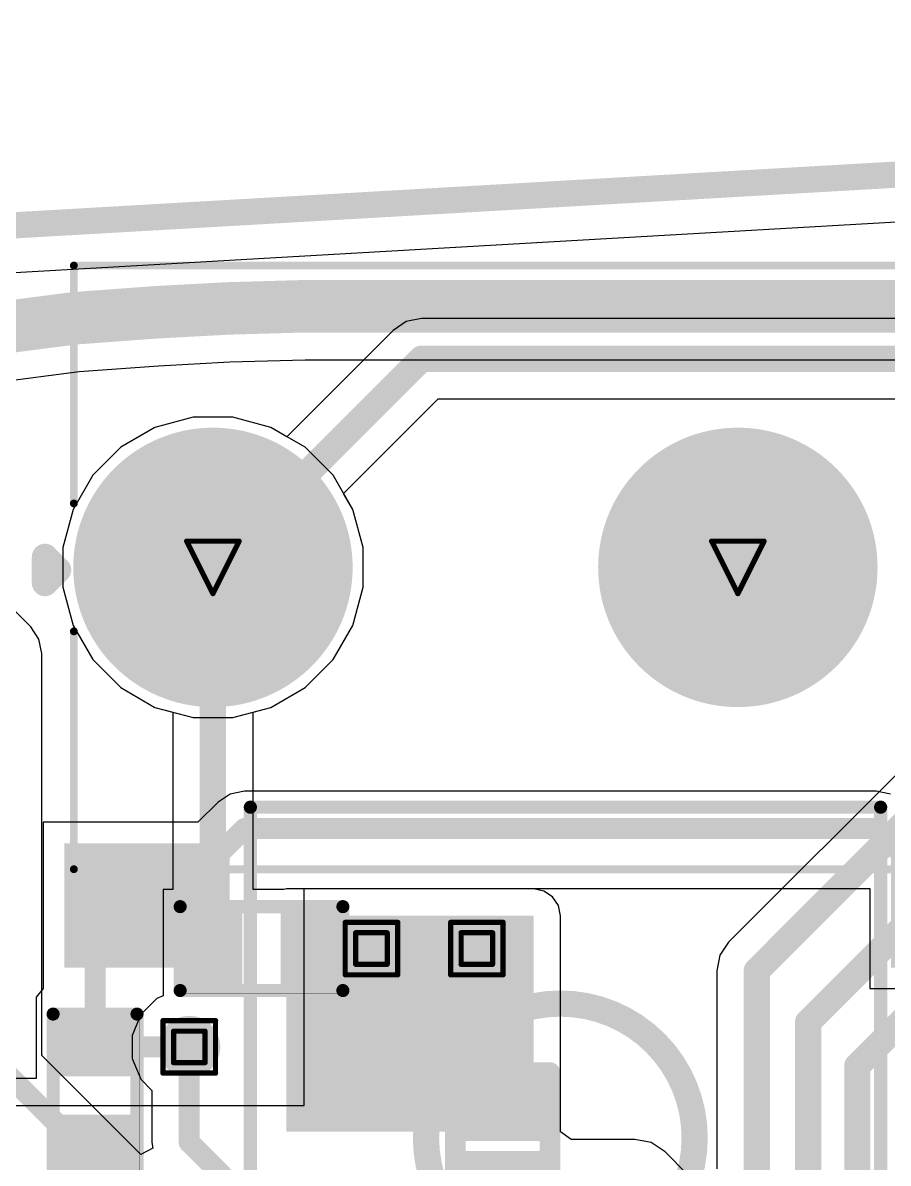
# Model space of a CAD drawing. Header units: inches. Extents: x 0 to 355, y -10 to 78.
# Drawn here: x 32.27 to 40.64, y 28.46 to 39.5 of the extents above; entities that cross this region are included whole.
import ezdxf

# ---------------------------------------------------------------- set-up
doc = ezdxf.new("R2010")
doc.units = ezdxf.units.IN
for name, color, linetype in [('Board Outline', 216, 'Continuous'), ('Bottom Layer', 5, 'Continuous'), ('Bottom Overlay', 54, 'Continuous'), ('Bottom Paste', 16, 'Continuous'), ('Bottom Solder', 6, 'Continuous'), ('Drill Drawing', 1, 'Continuous'), ('Multi-Layer', 9, 'Continuous'), ('Pad Holes', 156, 'Continuous'), ('Top Layer', 1, 'Continuous'), ('Top Overlay', 2, 'Continuous'), ('Top Paste', 8, 'Continuous'), ('Top Solder', 216, 'Continuous'), ('Via Holes', 16, 'Continuous')]:
    doc.layers.add(name, color=color, linetype=linetype)

# ---------------------------------------------------------------- blocks, each defined once
blk = doc.blocks.new('R___0402_B_1')
at = {"layer": 'Bottom Layer'}
for points in [[(-0.241, 0.317), (-0.241, -0.318), (-0.699, -0.318), (-0.699, 0.317)], [(0.698, 0.317), (0.698, -0.318), (0.241, -0.318), (0.241, 0.317)]]:
    blk.add_hatch(color=5, dxfattribs=at).paths.add_polyline_path(points)
at = {"layer": 'Bottom Paste'}
for points in [[(-0.241, 0.317), (-0.241, -0.318), (-0.699, -0.318), (-0.699, 0.317)], [(0.698, 0.317), (0.698, -0.318), (0.241, -0.318), (0.241, 0.317)]]:
    blk.add_hatch(color=16, dxfattribs=at).paths.add_polyline_path(points)
at = {"layer": 'Bottom Solder'}
for points in [[(-0.186, 0.372), (-0.186, -0.373), (-0.754, -0.373), (-0.754, 0.372)], [(0.753, 0.372), (0.753, -0.373), (0.186, -0.373), (0.186, 0.372)]]:
    blk.add_hatch(color=6, dxfattribs=at).paths.add_polyline_path(points)
at = {"layer": 'Bottom Overlay'}
for points in [[(0.787, 0.406, 0.127, 0.127, 0), (-0.787, 0.406, 0.127, 0.127, 0)], [(-0.787, -0.406, 0.127, 0.127, 0), (-0.787, 0.406, 0.127, 0.127, 0)], [(0.787, -0.406, 0.127, 0.127, 0), (0.787, 0.406, 0.127, 0.127, 0)], [(0.813, 0.432, 0.00323, 0.00323, 0), (-0.813, 0.432, 0.00323, 0.00323, 0)], [(0.787, -0.406, 0.127, 0.127, 0), (-0.787, -0.406, 0.127, 0.127, 0)]]:
    blk.add_lwpolyline(points, format="xyseb", dxfattribs=at)
for points in [[(-0.819, 0.406, 0.0635, 0.0635, 1), (-0.756, 0.406, 0.0635, 0.0635, 1)], [(-0.819, 0.406, 0.0635, 0.0635, 1), (-0.756, 0.406, 0.0635, 0.0635, 1)], [(0.756, 0.406, 0.0635, 0.0635, 1), (0.819, 0.406, 0.0635, 0.0635, 1)], [(0.756, 0.406, 0.0635, 0.0635, 1), (0.819, 0.406, 0.0635, 0.0635, 1)], [(-0.814, 0.432, 0.00161, 0.00161, 1), (-0.812, 0.432, 0.00161, 0.00161, 1)], [(0.812, 0.432, 0.00161, 0.00161, 1), (0.814, 0.432, 0.00161, 0.00161, 1)], [(-0.819, -0.406, 0.0635, 0.0635, 1), (-0.756, -0.406, 0.0635, 0.0635, 1)], [(-0.819, -0.406, 0.0635, 0.0635, 1), (-0.756, -0.406, 0.0635, 0.0635, 1)], [(0.756, -0.406, 0.0635, 0.0635, 1), (0.819, -0.406, 0.0635, 0.0635, 1)], [(0.756, -0.406, 0.0635, 0.0635, 1), (0.819, -0.406, 0.0635, 0.0635, 1)]]:
    blk.add_lwpolyline(points, format="xyseb", close=True, dxfattribs=at)
blk = doc.blocks.new('IND_0402_11')
at = {"layer": 'Top Layer'}
for points in [[(-0.55, 0.3), (-0.15, 0.3), (-0.15, -0.3), (-0.55, -0.3)], [(0.15, 0.3), (0.55, 0.3), (0.55, -0.3), (0.15, -0.3)]]:
    blk.add_hatch(color=1, dxfattribs=at).paths.add_polyline_path(points)
at = {"layer": 'Top Paste'}
for points in [[(-0.55, 0.3), (-0.15, 0.3), (-0.15, -0.3), (-0.55, -0.3)], [(0.15, 0.3), (0.55, 0.3), (0.55, -0.3), (0.15, -0.3)]]:
    blk.add_hatch(color=8, dxfattribs=at).paths.add_polyline_path(points)
at = {"layer": 'Top Solder'}
for points in [[(-0.652, 0.402), (-0.048, 0.402), (-0.048, -0.402), (-0.652, -0.402)], [(0.048, 0.402), (0.652, 0.402), (0.652, -0.402), (0.048, -0.402)]]:
    blk.add_hatch(color=216, dxfattribs=at).paths.add_polyline_path(points)
at = {"layer": 'Top Overlay'}
for points in [[(-0.711, 0.457, 0.2, 0.2, 0), (-0.305, 0.457, 0.2, 0.2, 0)], [(-0.711, 0.457, 0.2, 0.2, 0), (-0.711, -0.457, 0.2, 0.2, 0)], [(-0.305, 0.457, 0.2, 0.2, 0), (0.711, 0.457, 0.2, 0.2, 0)], [(0.711, 0.457, 0.2, 0.2, 0), (0.711, -0.457, 0.2, 0.2, 0)], [(-0.711, -0.457, 0.2, 0.2, 0), (-0.305, -0.457, 0.2, 0.2, 0)], [(-0.305, -0.457, 0.2, 0.2, 0), (0.711, -0.457, 0.2, 0.2, 0)]]:
    blk.add_lwpolyline(points, format="xyseb", dxfattribs=at)
for points in [[(-0.761, 0.457, 0.1, 0.1, 1), (-0.661, 0.457, 0.1, 0.1, 1)], [(-0.761, 0.457, 0.1, 0.1, 1), (-0.661, 0.457, 0.1, 0.1, 1)], [(-0.355, 0.457, 0.1, 0.1, 1), (-0.255, 0.457, 0.1, 0.1, 1)], [(-0.355, 0.457, 0.1, 0.1, 1), (-0.255, 0.457, 0.1, 0.1, 1)], [(0.661, 0.457, 0.1, 0.1, 1), (0.761, 0.457, 0.1, 0.1, 1)], [(0.661, 0.457, 0.1, 0.1, 1), (0.761, 0.457, 0.1, 0.1, 1)], [(-0.761, -0.457, 0.1, 0.1, 1), (-0.661, -0.457, 0.1, 0.1, 1)], [(-0.761, -0.457, 0.1, 0.1, 1), (-0.661, -0.457, 0.1, 0.1, 1)], [(-0.355, -0.457, 0.1, 0.1, 1), (-0.255, -0.457, 0.1, 0.1, 1)], [(-0.355, -0.457, 0.1, 0.1, 1), (-0.255, -0.457, 0.1, 0.1, 1)], [(0.661, -0.457, 0.1, 0.1, 1), (0.761, -0.457, 0.1, 0.1, 1)], [(0.661, -0.457, 0.1, 0.1, 1), (0.761, -0.457, 0.1, 0.1, 1)]]:
    blk.add_lwpolyline(points, format="xyseb", close=True, dxfattribs=at)
blk = doc.blocks.new('GT_TS090C_H031_L5_B_25')
at = {"layer": 'Bottom Layer'}
for points in [[(-4.75, 2.8), (-3.25, 2.8), (-3.25, 1.7), (-4.75, 1.7)], [(3.25, 2.8), (4.75, 2.8), (4.75, 1.7), (3.25, 1.7)], [(-4.75, -1.7), (-3.25, -1.7), (-3.25, -2.8), (-4.75, -2.8)], [(3.25, -1.7), (4.75, -1.7), (4.75, -2.8), (3.25, -2.8)]]:
    blk.add_hatch(color=5, dxfattribs=at).paths.add_polyline_path(points)
at = {"layer": 'Bottom Paste'}
for points in [[(-4.75, 2.8), (-3.25, 2.8), (-3.25, 1.7), (-4.75, 1.7)], [(3.25, 2.8), (4.75, 2.8), (4.75, 1.7), (3.25, 1.7)], [(-4.75, -1.7), (-3.25, -1.7), (-3.25, -2.8), (-4.75, -2.8)], [(3.25, -1.7), (4.75, -1.7), (4.75, -2.8), (3.25, -2.8)]]:
    blk.add_hatch(color=16, dxfattribs=at).paths.add_polyline_path(points)
at = {"layer": 'Bottom Solder'}
for points in [[(-4.801, 2.851), (-3.199, 2.851), (-3.199, 1.649), (-4.801, 1.649)], [(3.199, 2.851), (4.801, 2.851), (4.801, 1.649), (3.199, 1.649)], [(-4.801, -1.649), (-3.199, -1.649), (-3.199, -2.851), (-4.801, -2.851)], [(3.199, -1.649), (4.801, -1.649), (4.801, -2.851), (3.199, -2.851)]]:
    blk.add_hatch(color=6, dxfattribs=at).paths.add_polyline_path(points)
at = {"layer": 'Bottom Overlay'}
for points in [[(-3.1, 3.2, 0.127, 0.127, 0), (-3.1, -3.2, 0.127, 0.127, 0)], [(3, 3.2, 0.127, 0.127, 0), (-3.1, 3.2, 0.127, 0.127, 0)], [(3, 3.2, 0.127, 0.127, 0), (3, -3.2, 0.127, 0.127, 0)], [(3, -3.2, 0.127, 0.127, 0), (-3.1, -3.2, 0.127, 0.127, 0)]]:
    blk.add_lwpolyline(points, format="xyseb", dxfattribs=at)
for points in [[(-3.132, 3.2, 0.0635, 0.0635, 1), (-3.068, 3.2, 0.0635, 0.0635, 1)], [(-3.132, 3.2, 0.0635, 0.0635, 1), (-3.068, 3.2, 0.0635, 0.0635, 1)], [(2.968, 3.2, 0.0635, 0.0635, 1), (3.032, 3.2, 0.0635, 0.0635, 1)], [(2.968, 3.2, 0.0635, 0.0635, 1), (3.032, 3.2, 0.0635, 0.0635, 1)], [(1.3, 0, 0.254, 0.254, 1), (-1.3, 0, 0.254, 0.254, 1)], [(-1.363, 0, 0.127, 0.127, 1), (-1.236, 0, 0.127, 0.127, 1)], [(1.237, 0, 0.127, 0.127, 1), (1.364, 0, 0.127, 0.127, 1)], [(-3.132, -3.2, 0.0635, 0.0635, 1), (-3.068, -3.2, 0.0635, 0.0635, 1)], [(-3.132, -3.2, 0.0635, 0.0635, 1), (-3.068, -3.2, 0.0635, 0.0635, 1)], [(2.968, -3.2, 0.0635, 0.0635, 1), (3.032, -3.2, 0.0635, 0.0635, 1)], [(2.968, -3.2, 0.0635, 0.0635, 1), (3.032, -3.2, 0.0635, 0.0635, 1)]]:
    blk.add_lwpolyline(points, format="xyseb", close=True, dxfattribs=at)
blk = doc.blocks.new('KAILH_GM_8_0_28')
at = {"layer": 'Bottom Layer'}
h = blk.add_hatch(color=5, dxfattribs=at)
edge = h.paths.add_edge_path()
edge.add_arc((-5.08, 0), 1.25, 0, 360)
h = blk.add_hatch(color=5, dxfattribs=at)
edge = h.paths.add_edge_path()
edge.add_arc((0, 0), 1.25, 0, 360)
h = blk.add_hatch(color=5, dxfattribs=at)
edge = h.paths.add_edge_path()
edge.add_arc((5.08, 0), 1.25, 0, 360)
at = {"layer": 'Bottom Solder'}
h = blk.add_hatch(color=6, dxfattribs=at)
edge = h.paths.add_edge_path()
edge.add_arc((-5.08, 0), 1.352, 0, 360)
h = blk.add_hatch(color=6, dxfattribs=at)
edge = h.paths.add_edge_path()
edge.add_arc((0, 0), 1.352, 0, 360)
h = blk.add_hatch(color=6, dxfattribs=at)
edge = h.paths.add_edge_path()
edge.add_arc((5.08, 0), 1.352, 0, 360)
at = {"layer": 'Multi-Layer'}
h = blk.add_hatch(color=9, dxfattribs=at)
edge = h.paths.add_edge_path()
edge.add_arc((-5.08, 0), 1.25, 0, 360)
h = blk.add_hatch(color=9, dxfattribs=at)
edge = h.paths.add_edge_path()
edge.add_arc((0, 0), 1.25, 0, 360)
h = blk.add_hatch(color=9, dxfattribs=at)
edge = h.paths.add_edge_path()
edge.add_arc((5.08, 0), 1.25, 0, 360)
at = {"layer": 'Pad Holes'}
h = blk.add_hatch(color=7, dxfattribs=at)
edge = h.paths.add_edge_path()
edge.add_arc((-5.08, 0), 0.575, 0, 360)
h = blk.add_hatch(color=7, dxfattribs=at)
edge = h.paths.add_edge_path()
edge.add_arc((0, 0), 0.575, 0, 360)
h = blk.add_hatch(color=7, dxfattribs=at)
edge = h.paths.add_edge_path()
edge.add_arc((5.08, 0), 0.575, 0, 360)
at = {"layer": 'Top Layer'}
h = blk.add_hatch(color=1, dxfattribs=at)
edge = h.paths.add_edge_path()
edge.add_arc((-5.08, 0), 1.25, 0, 360)
h = blk.add_hatch(color=1, dxfattribs=at)
edge = h.paths.add_edge_path()
edge.add_arc((0, 0), 1.25, 0, 360)
h = blk.add_hatch(color=1, dxfattribs=at)
edge = h.paths.add_edge_path()
edge.add_arc((5.08, 0), 1.25, 0, 360)
at = {"layer": 'Top Solder'}
h = blk.add_hatch(color=216, dxfattribs=at)
edge = h.paths.add_edge_path()
edge.add_arc((-5.08, 0), 1.352, 0, 360)
h = blk.add_hatch(color=216, dxfattribs=at)
edge = h.paths.add_edge_path()
edge.add_arc((0, 0), 1.352, 0, 360)
h = blk.add_hatch(color=216, dxfattribs=at)
edge = h.paths.add_edge_path()
edge.add_arc((5.08, 0), 1.352, 0, 360)
at = {"layer": 'Top Overlay'}
for points in [[(-6.426, 0.619, 0.0762, 0.0762, 0), (-6.426, 2.921, 0.0762, 0.0762, 0)], [(-6.426, 2.921, 0.0762, 0.0762, 0), (6.426, 2.921, 0.0762, 0.0762, 0)], [(6.426, 0.619, 0.0762, 0.0762, 0), (6.426, 2.921, 0.0762, 0.0762, 0)], [(-6.706, 0.102, 0.254, 0.254, 0), (-6.579, -0.025, 0.254, 0.254, 0)], [(-6.706, -0.152, 0.254, 0.254, 0), (-6.706, 0.102, 0.254, 0.254, 0)], [(-6.706, -0.152, 0.254, 0.254, 0), (-6.579, -0.025, 0.254, 0.254, 0)], [(-6.426, -2.921, 0.0762, 0.0762, 0), (-6.426, -0.619, 0.0762, 0.0762, 0)], [(6.426, -2.921, 0.0762, 0.0762, 0), (6.426, -0.619, 0.0762, 0.0762, 0)], [(-6.426, -2.921, 0.0762, 0.0762, 0), (6.426, -2.921, 0.0762, 0.0762, 0)]]:
    blk.add_lwpolyline(points, format="xyseb", dxfattribs=at)
for points in [[(-6.445, 2.921, 0.0381, 0.0381, 1), (-6.407, 2.921, 0.0381, 0.0381, 1)], [(-6.445, 2.921, 0.0381, 0.0381, 1), (-6.407, 2.921, 0.0381, 0.0381, 1)], [(6.407, 2.921, 0.0381, 0.0381, 1), (6.445, 2.921, 0.0381, 0.0381, 1)], [(6.407, 2.921, 0.0381, 0.0381, 1), (6.445, 2.921, 0.0381, 0.0381, 1)], [(-6.445, 0.619, 0.0381, 0.0381, 1), (-6.407, 0.619, 0.0381, 0.0381, 1)], [(6.407, 0.619, 0.0381, 0.0381, 1), (6.445, 0.619, 0.0381, 0.0381, 1)], [(-6.769, 0.102, 0.127, 0.127, 1), (-6.642, 0.102, 0.127, 0.127, 1)], [(-6.769, 0.102, 0.127, 0.127, 1), (-6.642, 0.102, 0.127, 0.127, 1)], [(-6.642, -0.025, 0.127, 0.127, 1), (-6.515, -0.025, 0.127, 0.127, 1)], [(-6.642, -0.025, 0.127, 0.127, 1), (-6.515, -0.025, 0.127, 0.127, 1)], [(-6.769, -0.152, 0.127, 0.127, 1), (-6.642, -0.152, 0.127, 0.127, 1)], [(-6.769, -0.152, 0.127, 0.127, 1), (-6.642, -0.152, 0.127, 0.127, 1)], [(-6.445, -0.619, 0.0381, 0.0381, 1), (-6.407, -0.619, 0.0381, 0.0381, 1)], [(6.407, -0.619, 0.0381, 0.0381, 1), (6.445, -0.619, 0.0381, 0.0381, 1)], [(-6.445, -2.921, 0.0381, 0.0381, 1), (-6.407, -2.921, 0.0381, 0.0381, 1)], [(-6.445, -2.921, 0.0381, 0.0381, 1), (-6.407, -2.921, 0.0381, 0.0381, 1)], [(6.407, -2.921, 0.0381, 0.0381, 1), (6.445, -2.921, 0.0381, 0.0381, 1)], [(6.407, -2.921, 0.0381, 0.0381, 1), (6.445, -2.921, 0.0381, 0.0381, 1)]]:
    blk.add_lwpolyline(points, format="xyseb", close=True, dxfattribs=at)
blk = doc.blocks.new('R___0402_40')
at = {"layer": 'Top Layer'}
for points in [[(-0.699, -0.318), (-0.699, 0.318), (-0.241, 0.318), (-0.241, -0.318)], [(0.241, -0.318), (0.241, 0.318), (0.699, 0.318), (0.699, -0.318)]]:
    blk.add_hatch(color=1, dxfattribs=at).paths.add_polyline_path(points)
at = {"layer": 'Top Paste'}
for points in [[(-0.699, -0.318), (-0.699, 0.318), (-0.241, 0.318), (-0.241, -0.318)], [(0.241, -0.318), (0.241, 0.318), (0.699, 0.318), (0.699, -0.318)]]:
    blk.add_hatch(color=8, dxfattribs=at).paths.add_polyline_path(points)
at = {"layer": 'Top Solder'}
for points in [[(-0.754, -0.373), (-0.754, 0.373), (-0.186, 0.373), (-0.186, -0.373)], [(0.186, -0.373), (0.186, 0.373), (0.754, 0.373), (0.754, -0.373)]]:
    blk.add_hatch(color=216, dxfattribs=at).paths.add_polyline_path(points)
at = {"layer": 'Top Overlay'}
for points in [[(-0.787, 0.406, 0.127, 0.127, 0), (0.787, 0.406, 0.127, 0.127, 0)], [(-0.787, -0.406, 0.127, 0.127, 0), (-0.787, 0.406, 0.127, 0.127, 0)], [(0.787, -0.406, 0.127, 0.127, 0), (0.787, 0.406, 0.127, 0.127, 0)], [(-0.787, -0.406, 0.127, 0.127, 0), (0.787, -0.406, 0.127, 0.127, 0)], [(-0.813, -0.432, 0.00323, 0.00323, 0), (0.813, -0.432, 0.00323, 0.00323, 0)]]:
    blk.add_lwpolyline(points, format="xyseb", dxfattribs=at)
for points in [[(-0.819, 0.406, 0.0635, 0.0635, 1), (-0.756, 0.406, 0.0635, 0.0635, 1)], [(-0.819, 0.406, 0.0635, 0.0635, 1), (-0.756, 0.406, 0.0635, 0.0635, 1)], [(0.756, 0.406, 0.0635, 0.0635, 1), (0.819, 0.406, 0.0635, 0.0635, 1)], [(0.756, 0.406, 0.0635, 0.0635, 1), (0.819, 0.406, 0.0635, 0.0635, 1)], [(-0.819, -0.406, 0.0635, 0.0635, 1), (-0.756, -0.406, 0.0635, 0.0635, 1)], [(-0.819, -0.406, 0.0635, 0.0635, 1), (-0.756, -0.406, 0.0635, 0.0635, 1)], [(-0.814, -0.432, 0.00161, 0.00161, 1), (-0.812, -0.432, 0.00161, 0.00161, 1)], [(0.756, -0.406, 0.0635, 0.0635, 1), (0.819, -0.406, 0.0635, 0.0635, 1)], [(0.756, -0.406, 0.0635, 0.0635, 1), (0.819, -0.406, 0.0635, 0.0635, 1)], [(0.812, -0.432, 0.00161, 0.00161, 1), (0.814, -0.432, 0.00161, 0.00161, 1)]]:
    blk.add_lwpolyline(points, format="xyseb", close=True, dxfattribs=at)

msp = doc.modelspace()

# ---------------------------------------------------------------- hatches: boundary and pattern name
at = {"layer": 'Bottom Layer'}
h = msp.add_hatch(color=5, dxfattribs=at)
edge = h.paths.add_edge_path()
edge.add_arc((35.643, 30.538), 0.3, 0, 360)
h = msp.add_hatch(color=5, dxfattribs=at)
edge = h.paths.add_edge_path()
edge.add_arc((36.663, 30.538), 0.3, 0, 360)
h = msp.add_hatch(color=5, dxfattribs=at)
edge = h.paths.add_edge_path()
edge.add_arc((33.88, 29.587), 0.3, 0, 360)
at = {"layer": 'Top Layer'}
for points in [[(34.82, 28.765), (37.213, 28.765), (37.213, 30.856), (34.82, 30.856)], [(36.613, 28.777), (37.213, 28.777), (37.213, 30.856), (36.613, 30.856)]]:
    msp.add_hatch(color=1, dxfattribs=at).paths.add_polyline_path(points)
h = msp.add_hatch(color=1, dxfattribs=at)
edge = h.paths.add_edge_path()
edge.add_arc((35.643, 30.538), 0.3, 0, 360)
h = msp.add_hatch(color=1, dxfattribs=at)
edge = h.paths.add_edge_path()
edge.add_arc((36.663, 30.538), 0.3, 0, 360)
h = msp.add_hatch(color=1, dxfattribs=at)
edge = h.paths.add_edge_path()
edge.add_arc((33.88, 29.587), 0.3, 0, 360)
at = {"layer": 'Via Holes'}
h = msp.add_hatch(color=7, dxfattribs=at)
edge = h.paths.add_edge_path()
edge.add_arc((35.643, 30.538), 0.15, 0, 360)
h = msp.add_hatch(color=7, dxfattribs=at)
edge = h.paths.add_edge_path()
edge.add_arc((36.663, 30.538), 0.15, 0, 360)
h = msp.add_hatch(color=7, dxfattribs=at)
edge = h.paths.add_edge_path()
edge.add_arc((33.88, 29.587), 0.15, 0, 360)

# ---------------------------------------------------------------- linework, layer by layer
at = {"layer": 'Board Outline'}
msp.add_lwpolyline([(0, 35.687, 0.254, 0.254, 0), (64.072, 39.37, 0.254, 0.254, 0)], format="xyseb", dxfattribs=at)
at = {"layer": 'Bottom Layer'}
for p, q in [((33.582, 36.178), (34.273, 36.215)), ((34.273, 36.215), (35, 36.236)), ((35, 36.236), (42.172, 36.236)), ((26.301, 35.276), (32.815, 36.122)), ((32.815, 36.122), (33.582, 36.178)), ((33.917, 35.68), (33.548, 35.581)), ((34.3, 35.68), (33.917, 35.68)), ((34.67, 35.581), (34.3, 35.68)), ((33.548, 35.581), (33.216, 35.389)), ((35.001, 35.389), (34.67, 35.581)), ((33.216, 35.389), (32.946, 35.119)), ((35.272, 35.119), (35.001, 35.389)), ((32.946, 35.119), (32.755, 34.787)), ((35.463, 34.787), (35.272, 35.119)), ((32.755, 34.787), (32.656, 34.418)), ((35.562, 34.418), (35.463, 34.787)), ((32.656, 34.418), (32.656, 34.035)), ((35.562, 34.035), (35.562, 34.418)), ((32.656, 34.035), (32.755, 33.666)), ((35.463, 33.666), (35.562, 34.035)), ((32.755, 33.666), (32.946, 33.334)), ((35.272, 33.334), (35.463, 33.666)), ((32.946, 33.334), (33.216, 33.064)), ((35.001, 33.064), (35.272, 33.334)), ((33.216, 33.064), (33.548, 32.872)), ((34.67, 32.872), (35.001, 33.064)), ((33.548, 32.872), (33.917, 32.773)), ((34.3, 32.773), (34.67, 32.872)), ((33.917, 32.773), (34.3, 32.773)), ((34.275, 32.034), (34.158, 31.956)), ((34.414, 32.062), (34.275, 32.034)), ((40.528, 32.062), (34.414, 32.062)), ((34.414, 32.062), (34.414, 32.062)), ((40.667, 32.034), (40.528, 32.062)), ((40.528, 32.062), (40.528, 32.062)), ((34.158, 31.956), (33.962, 31.76)), ((34.158, 31.956), (34.158, 31.956)), ((33.962, 31.76), (32.467, 31.76)), ((32.467, 31.76), (32.467, 30.152)), ((34.993, 29.021), (34.993, 31.118)), ((34.993, 31.118), (40.467, 31.118)), ((40.467, 31.118), (40.467, 30.152)), ((32.467, 30.152), (32.397, 30.069)), ((40.467, 30.152), (42.475, 30.152)), ((32.397, 30.069), (32.397, 30.069)), ((32.397, 30.069), (32.397, 29.28)), ((32.397, 29.28), (25.468, 29.28)), ((25.21, 29.021), (34.993, 29.021))]:
    msp.add_line(p, q, dxfattribs=at)
for points in [[(33.549, 36.695, 0.508, 0.508, 0), (34.252, 36.733, 0.508, 0.508, 0)], [(34.252, 36.733, 0.508, 0.508, 0), (34.993, 36.754, 0.508, 0.508, 0)], [(34.993, 36.754, 0.508, 0.508, 0), (71.427, 36.754, 0.508, 0.508, 0)], [(25.643, 35.713, 0.508, 0.508, 0), (32.763, 36.637, 0.508, 0.508, 0)], [(32.763, 36.637, 0.508, 0.508, 0), (33.549, 36.695, 0.508, 0.508, 0)], [(33.671, 30.956, 0.203, 0.203, 0), (34.414, 31.699, 0.203, 0.203, 0)], [(34.414, 31.699, 0.203, 0.203, 0), (40.528, 31.699, 0.203, 0.203, 0)], [(40.528, 31.699, 0.203, 0.203, 0), (41.271, 30.956, 0.203, 0.203, 0)], [(32.968, 30.508, 0.203, 0.203, 0), (33.416, 30.956, 0.203, 0.203, 0)], [(33.416, 30.956, 0.203, 0.203, 0), (33.471, 30.956, 0.203, 0.203, 0)], [(33.471, 30.956, 0.203, 0.203, 0), (33.671, 30.956, 0.203, 0.203, 0)], [(32.968, 29.587, 0.203, 0.203, 0), (32.968, 30.508, 0.203, 0.203, 0)], [(32.968, 29.587, 0.203, 0.203, 0), (33.88, 29.587, 0.203, 0.203, 0)]]:
    msp.add_lwpolyline(points, format="xyseb", dxfattribs=at)
for points in [[(34.125, 36.733, 0.254, 0.254, 1), (34.379, 36.733, 0.254, 0.254, 1)], [(34.125, 36.733, 0.254, 0.254, 1), (34.379, 36.733, 0.254, 0.254, 1)], [(34.866, 36.754, 0.254, 0.254, 1), (35.12, 36.754, 0.254, 0.254, 1)], [(34.866, 36.754, 0.254, 0.254, 1), (35.12, 36.754, 0.254, 0.254, 1)], [(32.636, 36.637, 0.254, 0.254, 1), (32.89, 36.637, 0.254, 0.254, 1)], [(32.636, 36.637, 0.254, 0.254, 1), (32.89, 36.637, 0.254, 0.254, 1)], [(33.422, 36.695, 0.254, 0.254, 1), (33.676, 36.695, 0.254, 0.254, 1)], [(33.422, 36.695, 0.254, 0.254, 1), (33.676, 36.695, 0.254, 0.254, 1)], [(34.363, 31.699, 0.102, 0.102, 1), (34.465, 31.699, 0.102, 0.102, 1)], [(34.363, 31.699, 0.102, 0.102, 1), (34.465, 31.699, 0.102, 0.102, 1)], [(40.477, 31.699, 0.102, 0.102, 1), (40.579, 31.699, 0.102, 0.102, 1)], [(40.477, 31.699, 0.102, 0.102, 1), (40.579, 31.699, 0.102, 0.102, 1)], [(33.366, 30.956, 0.102, 0.102, 1), (33.467, 30.956, 0.102, 0.102, 1)], [(33.366, 30.956, 0.102, 0.102, 1), (33.467, 30.956, 0.102, 0.102, 1)], [(33.42, 30.956, 0.102, 0.102, 1), (33.522, 30.956, 0.102, 0.102, 1)], [(33.42, 30.956, 0.102, 0.102, 1), (33.522, 30.956, 0.102, 0.102, 1)], [(33.62, 30.956, 0.102, 0.102, 1), (33.722, 30.956, 0.102, 0.102, 1)], [(33.62, 30.956, 0.102, 0.102, 1), (33.722, 30.956, 0.102, 0.102, 1)], [(32.917, 30.508, 0.102, 0.102, 1), (33.019, 30.508, 0.102, 0.102, 1)], [(32.917, 30.508, 0.102, 0.102, 1), (33.019, 30.508, 0.102, 0.102, 1)], [(32.917, 29.587, 0.102, 0.102, 1), (33.019, 29.587, 0.102, 0.102, 1)], [(32.917, 29.587, 0.102, 0.102, 1), (33.019, 29.587, 0.102, 0.102, 1)], [(33.829, 29.587, 0.102, 0.102, 1), (33.931, 29.587, 0.102, 0.102, 1)]]:
    msp.add_lwpolyline(points, format="xyseb", close=True, dxfattribs=at)
at = {"layer": 'Drill Drawing'}
for points in [[(33.855, 34.481, 0.0508, 0.0508, 0), (34.363, 34.481, 0.0508, 0.0508, 0)], [(33.855, 34.481, 0.0508, 0.0508, 0), (34.109, 33.973, 0.0508, 0.0508, 0)], [(34.109, 33.973, 0.0508, 0.0508, 0), (34.363, 34.481, 0.0508, 0.0508, 0)], [(38.935, 34.481, 0.0508, 0.0508, 0), (39.443, 34.481, 0.0508, 0.0508, 0)], [(38.935, 34.481, 0.0508, 0.0508, 0), (39.189, 33.973, 0.0508, 0.0508, 0)], [(39.189, 33.973, 0.0508, 0.0508, 0), (39.443, 34.481, 0.0508, 0.0508, 0)], [(35.389, 30.792, 0.0508, 0.0508, 0), (35.897, 30.792, 0.0508, 0.0508, 0)], [(35.389, 30.284, 0.0508, 0.0508, 0), (35.389, 30.792, 0.0508, 0.0508, 0)], [(35.897, 30.284, 0.0508, 0.0508, 0), (35.897, 30.792, 0.0508, 0.0508, 0)], [(36.409, 30.792, 0.0508, 0.0508, 0), (36.917, 30.792, 0.0508, 0.0508, 0)], [(36.409, 30.284, 0.0508, 0.0508, 0), (36.409, 30.792, 0.0508, 0.0508, 0)], [(36.917, 30.284, 0.0508, 0.0508, 0), (36.917, 30.792, 0.0508, 0.0508, 0)], [(35.491, 30.691, 0.0508, 0.0508, 0), (35.796, 30.691, 0.0508, 0.0508, 0)], [(35.491, 30.386, 0.0508, 0.0508, 0), (35.491, 30.691, 0.0508, 0.0508, 0)], [(35.796, 30.386, 0.0508, 0.0508, 0), (35.796, 30.691, 0.0508, 0.0508, 0)], [(36.511, 30.691, 0.0508, 0.0508, 0), (36.816, 30.691, 0.0508, 0.0508, 0)], [(36.511, 30.386, 0.0508, 0.0508, 0), (36.511, 30.691, 0.0508, 0.0508, 0)], [(36.816, 30.386, 0.0508, 0.0508, 0), (36.816, 30.691, 0.0508, 0.0508, 0)], [(35.491, 30.386, 0.0508, 0.0508, 0), (35.796, 30.386, 0.0508, 0.0508, 0)], [(36.511, 30.386, 0.0508, 0.0508, 0), (36.816, 30.386, 0.0508, 0.0508, 0)], [(35.389, 30.284, 0.0508, 0.0508, 0), (35.897, 30.284, 0.0508, 0.0508, 0)], [(36.409, 30.284, 0.0508, 0.0508, 0), (36.917, 30.284, 0.0508, 0.0508, 0)], [(33.626, 29.841, 0.0508, 0.0508, 0), (34.134, 29.841, 0.0508, 0.0508, 0)], [(33.626, 29.333, 0.0508, 0.0508, 0), (33.626, 29.841, 0.0508, 0.0508, 0)], [(34.134, 29.333, 0.0508, 0.0508, 0), (34.134, 29.841, 0.0508, 0.0508, 0)], [(33.728, 29.739, 0.0508, 0.0508, 0), (34.033, 29.739, 0.0508, 0.0508, 0)], [(33.728, 29.434, 0.0508, 0.0508, 0), (33.728, 29.739, 0.0508, 0.0508, 0)], [(34.033, 29.434, 0.0508, 0.0508, 0), (34.033, 29.739, 0.0508, 0.0508, 0)], [(33.626, 29.333, 0.0508, 0.0508, 0), (34.134, 29.333, 0.0508, 0.0508, 0)], [(33.728, 29.434, 0.0508, 0.0508, 0), (34.033, 29.434, 0.0508, 0.0508, 0)]]:
    msp.add_lwpolyline(points, format="xyseb", dxfattribs=at)
for points in [[(33.842, 34.481, 0.0254, 0.0254, 1), (33.867, 34.481, 0.0254, 0.0254, 1)], [(33.842, 34.481, 0.0254, 0.0254, 1), (33.867, 34.481, 0.0254, 0.0254, 1)], [(34.35, 34.481, 0.0254, 0.0254, 1), (34.375, 34.481, 0.0254, 0.0254, 1)], [(34.35, 34.481, 0.0254, 0.0254, 1), (34.375, 34.481, 0.0254, 0.0254, 1)], [(38.922, 34.481, 0.0254, 0.0254, 1), (38.947, 34.481, 0.0254, 0.0254, 1)], [(38.922, 34.481, 0.0254, 0.0254, 1), (38.947, 34.481, 0.0254, 0.0254, 1)], [(39.43, 34.481, 0.0254, 0.0254, 1), (39.455, 34.481, 0.0254, 0.0254, 1)], [(39.43, 34.481, 0.0254, 0.0254, 1), (39.455, 34.481, 0.0254, 0.0254, 1)], [(34.096, 33.973, 0.0254, 0.0254, 1), (34.121, 33.973, 0.0254, 0.0254, 1)], [(34.096, 33.973, 0.0254, 0.0254, 1), (34.121, 33.973, 0.0254, 0.0254, 1)], [(39.176, 33.973, 0.0254, 0.0254, 1), (39.201, 33.973, 0.0254, 0.0254, 1)], [(39.176, 33.973, 0.0254, 0.0254, 1), (39.201, 33.973, 0.0254, 0.0254, 1)], [(35.377, 30.792, 0.0254, 0.0254, 1), (35.402, 30.792, 0.0254, 0.0254, 1)], [(35.377, 30.792, 0.0254, 0.0254, 1), (35.402, 30.792, 0.0254, 0.0254, 1)], [(35.885, 30.792, 0.0254, 0.0254, 1), (35.91, 30.792, 0.0254, 0.0254, 1)], [(35.885, 30.792, 0.0254, 0.0254, 1), (35.91, 30.792, 0.0254, 0.0254, 1)], [(36.397, 30.792, 0.0254, 0.0254, 1), (36.422, 30.792, 0.0254, 0.0254, 1)], [(36.397, 30.792, 0.0254, 0.0254, 1), (36.422, 30.792, 0.0254, 0.0254, 1)], [(36.905, 30.792, 0.0254, 0.0254, 1), (36.93, 30.792, 0.0254, 0.0254, 1)], [(36.905, 30.792, 0.0254, 0.0254, 1), (36.93, 30.792, 0.0254, 0.0254, 1)], [(35.478, 30.691, 0.0254, 0.0254, 1), (35.504, 30.691, 0.0254, 0.0254, 1)], [(35.478, 30.691, 0.0254, 0.0254, 1), (35.504, 30.691, 0.0254, 0.0254, 1)], [(35.783, 30.691, 0.0254, 0.0254, 1), (35.808, 30.691, 0.0254, 0.0254, 1)], [(35.783, 30.691, 0.0254, 0.0254, 1), (35.808, 30.691, 0.0254, 0.0254, 1)], [(36.498, 30.691, 0.0254, 0.0254, 1), (36.524, 30.691, 0.0254, 0.0254, 1)], [(36.498, 30.691, 0.0254, 0.0254, 1), (36.524, 30.691, 0.0254, 0.0254, 1)], [(36.803, 30.691, 0.0254, 0.0254, 1), (36.828, 30.691, 0.0254, 0.0254, 1)], [(36.803, 30.691, 0.0254, 0.0254, 1), (36.828, 30.691, 0.0254, 0.0254, 1)], [(35.478, 30.386, 0.0254, 0.0254, 1), (35.504, 30.386, 0.0254, 0.0254, 1)], [(35.478, 30.386, 0.0254, 0.0254, 1), (35.504, 30.386, 0.0254, 0.0254, 1)], [(35.783, 30.386, 0.0254, 0.0254, 1), (35.808, 30.386, 0.0254, 0.0254, 1)], [(35.783, 30.386, 0.0254, 0.0254, 1), (35.808, 30.386, 0.0254, 0.0254, 1)], [(36.498, 30.386, 0.0254, 0.0254, 1), (36.524, 30.386, 0.0254, 0.0254, 1)], [(36.498, 30.386, 0.0254, 0.0254, 1), (36.524, 30.386, 0.0254, 0.0254, 1)], [(36.803, 30.386, 0.0254, 0.0254, 1), (36.828, 30.386, 0.0254, 0.0254, 1)], [(36.803, 30.386, 0.0254, 0.0254, 1), (36.828, 30.386, 0.0254, 0.0254, 1)], [(35.377, 30.284, 0.0254, 0.0254, 1), (35.402, 30.284, 0.0254, 0.0254, 1)], [(35.377, 30.284, 0.0254, 0.0254, 1), (35.402, 30.284, 0.0254, 0.0254, 1)], [(35.885, 30.284, 0.0254, 0.0254, 1), (35.91, 30.284, 0.0254, 0.0254, 1)], [(35.885, 30.284, 0.0254, 0.0254, 1), (35.91, 30.284, 0.0254, 0.0254, 1)], [(36.397, 30.284, 0.0254, 0.0254, 1), (36.422, 30.284, 0.0254, 0.0254, 1)], [(36.397, 30.284, 0.0254, 0.0254, 1), (36.422, 30.284, 0.0254, 0.0254, 1)], [(36.905, 30.284, 0.0254, 0.0254, 1), (36.93, 30.284, 0.0254, 0.0254, 1)], [(36.905, 30.284, 0.0254, 0.0254, 1), (36.93, 30.284, 0.0254, 0.0254, 1)], [(33.613, 29.841, 0.0254, 0.0254, 1), (33.639, 29.841, 0.0254, 0.0254, 1)], [(33.613, 29.841, 0.0254, 0.0254, 1), (33.639, 29.841, 0.0254, 0.0254, 1)], [(34.121, 29.841, 0.0254, 0.0254, 1), (34.147, 29.841, 0.0254, 0.0254, 1)], [(34.121, 29.841, 0.0254, 0.0254, 1), (34.147, 29.841, 0.0254, 0.0254, 1)], [(33.715, 29.739, 0.0254, 0.0254, 1), (33.74, 29.739, 0.0254, 0.0254, 1)], [(33.715, 29.739, 0.0254, 0.0254, 1), (33.74, 29.739, 0.0254, 0.0254, 1)], [(34.02, 29.739, 0.0254, 0.0254, 1), (34.045, 29.739, 0.0254, 0.0254, 1)], [(34.02, 29.739, 0.0254, 0.0254, 1), (34.045, 29.739, 0.0254, 0.0254, 1)], [(33.613, 29.333, 0.0254, 0.0254, 1), (33.639, 29.333, 0.0254, 0.0254, 1)], [(33.613, 29.333, 0.0254, 0.0254, 1), (33.639, 29.333, 0.0254, 0.0254, 1)], [(33.715, 29.434, 0.0254, 0.0254, 1), (33.74, 29.434, 0.0254, 0.0254, 1)], [(33.715, 29.434, 0.0254, 0.0254, 1), (33.74, 29.434, 0.0254, 0.0254, 1)], [(34.02, 29.434, 0.0254, 0.0254, 1), (34.045, 29.434, 0.0254, 0.0254, 1)], [(34.02, 29.434, 0.0254, 0.0254, 1), (34.045, 29.434, 0.0254, 0.0254, 1)], [(34.121, 29.333, 0.0254, 0.0254, 1), (34.147, 29.333, 0.0254, 0.0254, 1)], [(34.121, 29.333, 0.0254, 0.0254, 1), (34.147, 29.333, 0.0254, 0.0254, 1)]]:
    msp.add_lwpolyline(points, format="xyseb", close=True, dxfattribs=at)
at = {"layer": 'Top Layer'}
for p, q in [((23.425, 36.575), (57.829, 38.558)), ((35.98, 36.605), (35.854, 36.521)), ((36.128, 36.635), (35.98, 36.605)), ((42.249, 36.635), (36.128, 36.635)), ((35.854, 36.521), (34.824, 35.491)), ((35.374, 34.942), (36.289, 35.858)), ((36.289, 35.858), (41.546, 35.858)), ((33.917, 35.68), (33.548, 35.581)), ((34.3, 35.68), (33.917, 35.68)), ((34.67, 35.581), (34.3, 35.68)), ((33.548, 35.581), (33.216, 35.389)), ((34.824, 35.491), (34.67, 35.581)), ((33.216, 35.389), (32.946, 35.119)), ((32.946, 35.119), (32.755, 34.787)), ((35.463, 34.787), (35.374, 34.942)), ((32.755, 34.787), (32.656, 34.418)), ((35.562, 34.418), (35.463, 34.787)), ((32.656, 34.418), (32.656, 34.035)), ((35.562, 34.035), (35.562, 34.418)), ((32.346, 33.651), (31.958, 34.039)), ((32.656, 34.035), (32.755, 33.666)), ((35.463, 33.666), (35.562, 34.035)), ((32.755, 33.666), (32.946, 33.334)), ((35.272, 33.334), (35.463, 33.666)), ((32.425, 33.533), (32.346, 33.651)), ((32.346, 33.651), (32.346, 33.651)), ((32.452, 33.394), (32.425, 33.533)), ((32.452, 29.503), (32.452, 33.394)), ((32.946, 33.334), (33.216, 33.064)), ((35.001, 33.064), (35.272, 33.334)), ((33.216, 33.064), (33.548, 32.872)), ((34.67, 32.872), (35.001, 33.064)), ((41.598, 33.099), (39.098, 30.599)), ((33.548, 32.872), (33.72, 32.826)), ((33.72, 32.826), (33.72, 31.11)), ((34.497, 32.826), (34.67, 32.872)), ((34.497, 31.11), (34.497, 32.826)), ((33.72, 31.11), (33.626, 31.11)), ((33.626, 31.11), (33.626, 30.081)), ((34.795, 31.11), (34.497, 31.11)), ((34.82, 31.115), (34.795, 31.11)), ((37.213, 31.115), (34.82, 31.115)), ((37.312, 31.095), (37.213, 31.115)), ((37.396, 31.039), (37.312, 31.095)), ((37.453, 30.955), (37.396, 31.039)), ((37.472, 30.856), (37.453, 30.955)), ((37.472, 28.765), (37.472, 30.856)), ((39.098, 30.599), (39.014, 30.473)), ((39.014, 30.473), (38.984, 30.324)), ((38.984, 30.324), (38.984, 28.407)), ((33.566, 30.056), (33.41, 29.9)), ((33.626, 30.081), (33.566, 30.056)), ((33.41, 29.9), (33.326, 29.697)), ((33.326, 29.697), (33.326, 29.476)), ((33.411, 28.544), (32.452, 29.503)), ((33.326, 29.476), (33.41, 29.273)), ((33.41, 29.273), (33.518, 29.166)), ((33.518, 29.166), (33.518, 28.662)), ((37.576, 28.692), (37.472, 28.765)), ((33.528, 28.607), (33.411, 28.544)), ((33.518, 28.662), (33.518, 28.662)), ((33.518, 28.662), (33.528, 28.607)), ((38.191, 28.692), (37.576, 28.692)), ((38.35, 28.66), (38.191, 28.692)), ((38.484, 28.57), (38.35, 28.66)), ((38.699, 28.355), (38.484, 28.57))]:
    msp.add_line(p, q, dxfattribs=at)
for points in [[(34.109, 34.227, 0.254, 0.254, 0), (36.128, 36.246, 0.254, 0.254, 0)], [(36.128, 36.246, 0.254, 0.254, 0), (42.249, 36.246, 0.254, 0.254, 0)], [(34.109, 30.538, 0.254, 0.254, 0), (34.109, 34.227, 0.254, 0.254, 0)], [(39.869, 29.826, 0.254, 0.254, 0), (44.269, 34.227, 0.254, 0.254, 0)], [(39.373, 30.324, 0.254, 0.254, 0), (41.986, 32.938, 0.254, 0.254, 0)], [(40.345, 29.402, 0.254, 0.254, 0), (42.756, 31.813, 0.254, 0.254, 0)], [(39.373, 23.531, 0.254, 0.254, 0), (39.373, 30.324, 0.254, 0.254, 0)], [(39.869, 23.527, 0.254, 0.254, 0), (39.869, 29.826, 0.254, 0.254, 0)], [(33.88, 28.662, 0.203, 0.203, 0), (33.88, 29.587, 0.203, 0.203, 0)], [(40.345, 23.504, 0.254, 0.254, 0), (40.345, 29.402, 0.254, 0.254, 0)], [(32.09, 29.353, 0.203, 0.203, 0), (35.465, 25.978, 0.203, 0.203, 0)], [(33.88, 28.662, 0.203, 0.203, 0), (35.967, 26.575, 0.203, 0.203, 0)]]:
    msp.add_lwpolyline(points, format="xyseb", dxfattribs=at)
for points in [[(36.065, 36.246, 0.127, 0.127, 1), (36.192, 36.246, 0.127, 0.127, 1)], [(36.065, 36.246, 0.127, 0.127, 1), (36.192, 36.246, 0.127, 0.127, 1)], [(34.045, 34.227, 0.127, 0.127, 1), (34.172, 34.227, 0.127, 0.127, 1)], [(34.045, 34.227, 0.127, 0.127, 1), (34.172, 34.227, 0.127, 0.127, 1)], [(34.045, 30.538, 0.127, 0.127, 1), (34.172, 30.538, 0.127, 0.127, 1)], [(39.309, 30.324, 0.127, 0.127, 1), (39.436, 30.324, 0.127, 0.127, 1)], [(39.309, 30.324, 0.127, 0.127, 1), (39.436, 30.324, 0.127, 0.127, 1)], [(39.805, 29.826, 0.127, 0.127, 1), (39.932, 29.826, 0.127, 0.127, 1)], [(39.805, 29.826, 0.127, 0.127, 1), (39.932, 29.826, 0.127, 0.127, 1)], [(33.829, 29.587, 0.102, 0.102, 1), (33.931, 29.587, 0.102, 0.102, 1)], [(40.282, 29.402, 0.127, 0.127, 1), (40.409, 29.402, 0.127, 0.127, 1)], [(40.282, 29.402, 0.127, 0.127, 1), (40.409, 29.402, 0.127, 0.127, 1)], [(33.829, 28.662, 0.102, 0.102, 1), (33.931, 28.662, 0.102, 0.102, 1)], [(33.829, 28.662, 0.102, 0.102, 1), (33.931, 28.662, 0.102, 0.102, 1)]]:
    msp.add_lwpolyline(points, format="xyseb", close=True, dxfattribs=at)

# ---------------------------------------------------------------- block references
for name, p in [('KAILH_GM_8_0_28', (39.189, 34.227)), ('R___0402_40', (34.579, 30.538))]:
    msp.add_blockref(name, p)
for name, p, rotation in [('GT_TS090C_H031_L5_B_25', (37.471, 28.706), 180), ('R___0402_B_1', (32.968, 29.117), 270), ('IND_0402_11', (36.913, 28.627), 90)]:
    msp.add_blockref(name, p, dxfattribs=dict(rotation=rotation))

doc.saveas('drawing.dxf')
